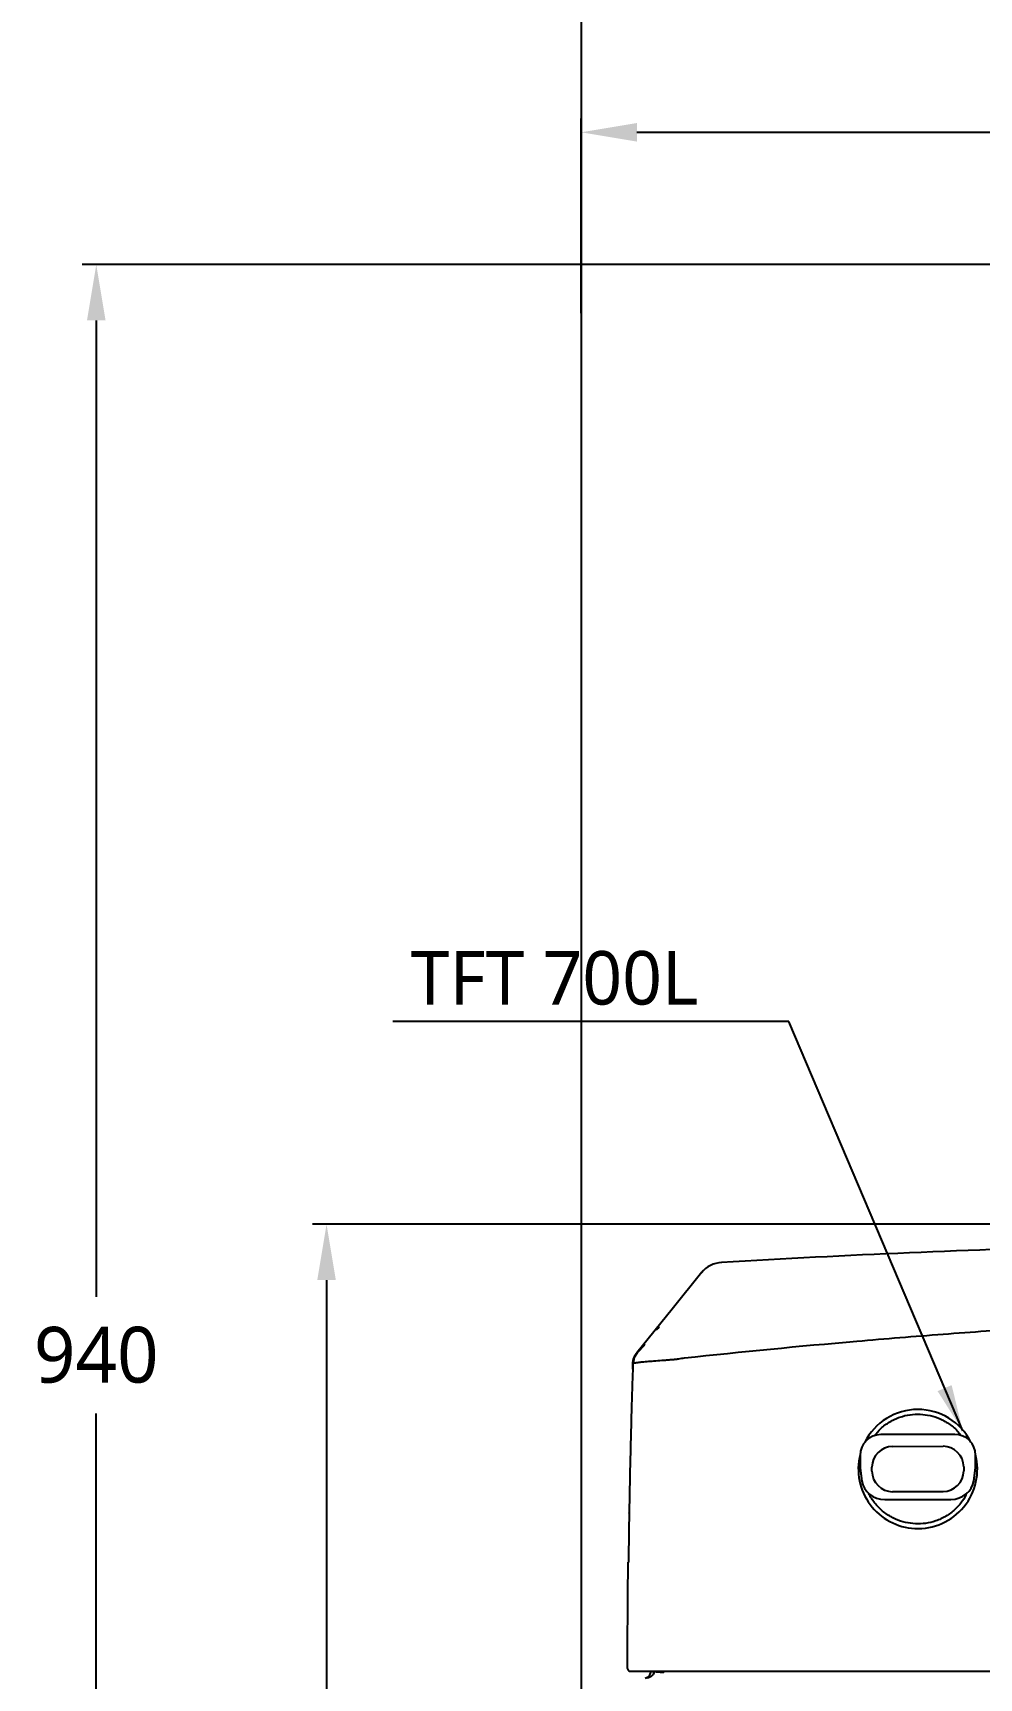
# Model space of a CAD drawing. Extents: x -4150 to 1921, y -105 to 2422.
# Drawn here: x -950 to -543, y 572 to 1280 of the extents above; entities that cross this region are included whole.
import ezdxf

# ---------------------------------------------------------------- set-up
doc = ezdxf.new("R2010")
doc.units = 0
doc.header["$LTSCALE"] = 20
doc.header["$MEASUREMENT"] = 0
doc.layers.get('0').update_dxf_attribs({"linetype": 'CONTINUOUS'})
doc.layers.get('DEFPOINTS').update_dxf_attribs({"linetype": 'CONTINUOUS'})
doc.layers.add('2', color=2, linetype='CONTINUOUS')
doc.layers.add('6', color=6, linetype='CONTINUOUS')
doc.styles.add('ROMANS', font='NanumGothic.ttf', dxfattribs={"height": 10.144927})
doc.styles.get("Standard").update_dxf_attribs({"font": 'NanumGothic.ttf'})
doc.dimstyles.get("Standard").update_dxf_attribs({"dimtxt": 2.7, "dimasz": 2.5, "dimexe": 1.5, "dimexo": 1.5, "dimgap": 1.5, "dimtad": 1, "dimdec": 0, "dimlfac": 10, "dimzin": 0, "dimdsep": 46, "dimtxsty": 'Standard', "dimcen": 0, "dimclrt": 2, "dimadec": 0, "dimazin": 0, "dimtfac": 1, "dimtdec": 0, "dimtmove": 0, "dimatfit": 3, "dimfxl": 0, "dimtolj": 1, "dimtzin": 0, "dimarcsym": 0})

# ---------------------------------------------------------------- blocks, each defined once
blk = doc.blocks.new('*D18')
at = {"color": 3, "lineweight": -2}
for p, q in [((-714.28, 1159.06), (-714.28, 1242.81)), ((5.72, 1020.41), (5.72, 1242.81)), ((-690.28, 1236.81), (-18.28, 1236.81))]:
    blk.add_line(p, q, dxfattribs=at)
at = {"color": 3}
for points in [[(-690.28, 1240.81), (-690.28, 1232.81), (-714.28, 1236.81)], [(-18.28, 1240.81), (-18.28, 1232.81), (5.72, 1236.81)]]:
    blk.add_solid(points, dxfattribs=at)
at = {"layer": 'DEFPOINTS', "color": 0}
for p in [(5.72, 1236.81), (-714.28, 1157.26), (5.72, 1018.61)]:
    blk.add_point(p, dxfattribs=at)
at = {"color": 2, "insert": (-354.28, 1261.83), "char_height": 24, "attachment_point": 5}
blk.add_mtext('\\A1;720', dxfattribs=at)
blk = doc.blocks.new('*D22')
at = {"color": 3, "lineweight": -2}
for p, q in [((-477.91, 767.16), (-829.79, 767.16)), ((-823.79, 743.16), (-823.79, 529.6)), ((-823.79, 265.93), (-823.79, 479.48)), ((-696.08, 241.93), (-829.79, 241.93))]:
    blk.add_line(p, q, dxfattribs=at)
at = {"color": 3}
for points in [[(-827.79, 743.16), (-819.79, 743.16), (-823.79, 767.16)], [(-827.79, 265.93), (-819.79, 265.93), (-823.79, 241.93)]]:
    blk.add_solid(points, dxfattribs=at)
at = {"layer": 'DEFPOINTS', "color": 0}
for p in [(-476.11, 767.16), (-823.79, 241.93), (-694.28, 241.93)]:
    blk.add_point(p, dxfattribs=at)
at = {"color": 2, "insert": (-823.79, 504.54), "char_height": 24, "attachment_point": 5}
blk.add_mtext('\\A1;520', dxfattribs=at)
blk = doc.blocks.new('*D23')
at = {"color": 3, "lineweight": -2}
for p, q in [((-453.87, 1179.89), (-928.83, 1179.89)), ((-922.83, 1155.89), (-922.83, 735.97)), ((-922.83, 265.93), (-922.83, 685.84)), ((-716.08, 241.93), (-928.83, 241.93))]:
    blk.add_line(p, q, dxfattribs=at)
at = {"color": 3}
for points in [[(-926.83, 1155.89), (-918.83, 1155.89), (-922.83, 1179.89)], [(-926.83, 265.93), (-918.83, 265.93), (-922.83, 241.93)]]:
    blk.add_solid(points, dxfattribs=at)
at = {"layer": 'DEFPOINTS', "color": 0}
for p in [(-922.83, 1179.89), (-452.07, 1179.89), (-714.28, 241.93)]:
    blk.add_point(p, dxfattribs=at)
at = {"color": 2, "insert": (-922.83, 710.91), "char_height": 24, "attachment_point": 5}
blk.add_mtext('\\A1;940', dxfattribs=at)

msp = doc.modelspace()

# ---------------------------------------------------------------- linework, layer by layer
for p, q in [((-687.08, 715.14), (-690.17, 711.93)), ((-553.56, 676.81), (-585.42, 676.74)), ((-553.56, 676.8), (-585.42, 676.73)), ((-585.42, 676.74), (-585.42, 676.73)), ((-553.56, 676.81), (-553.56, 676.8)), ((-594.32, 667.8), (-594.31, 662.23)), ((-594.32, 667.8), (-594.31, 667.8)), ((-594.31, 667.8), (-594.3, 662.28)), ((-580.33, 671.67), (-558.63, 671.71)), ((-544.62, 662.38), (-544.63, 667.9)), ((-544.62, 667.9), (-544.63, 667.9)), ((-544.61, 662.33), (-544.62, 667.9)), ((-594.31, 662.2), (-593.52, 656.58)), ((-594.3, 662.28), (-593.52, 656.72)), ((-589.22, 661.03), (-589.23, 662.74)), ((-549.7, 662.82), (-549.69, 661.11)), ((-545.38, 656.81), (-544.62, 662.38)), ((-545.38, 656.68), (-544.61, 662.3)), ((-593.52, 656.72), (-593.52, 656.58)), ((-558.59, 652.18), (-580.29, 652.14)), ((-545.38, 656.81), (-545.38, 656.68)), ((-583.64, 648.78), (-555.23, 648.84)), ((-583.64, 648.77), (-555.23, 648.83)), ((-693.6, 643.29), (-693.63, 642.96)), ((-694.17, 621.66), (-694.17, 621.65)), ((-694.15, 621.7), (-694.12, 621.76)), ((-694.05, 621.84), (-694.1, 621.79)), ((-684.29, 574.75), (-684.28, 574.93))]:
    msp.add_line(p, q)
at = {"flags": 128}
for points in [[(-662.33, 746.54), (-675.13, 730.72), (-690.39, 711.86)], [(-690.31, 711.95), (-691.53, 709.92), (-692.01, 707.61)], [(-690.14, 711.95), (-691.46, 709.88), (-691.97, 707.47)], [(-694.18, 621.58), (-694.17, 621.64), (-694.17, 621.64)], [(-694.12, 621.76), (-694.12, 621.75), (-694.17, 621.65)], [(-693.93, 621.93), (-694.03, 621.86), (-694.1, 621.79)]]:
    msp.add_lwpolyline(points, dxfattribs=at)
for centre, radius, start, end in [((-357.53, -4240.46), 5000, 91.54347, 93.39813), ((-653.18, 738.77), 12, 93.12094, 141.02658), ((-569.46, 661.93), 25.6, 26.93926, 153.29375), ((-569.46, 661.93), 25.6, 166.07265, 267.19212), ((-580.11, 662.55), 9.12, 91.40586, 178.82721), ((-569.46, 661.93), 25.6, 267.19212, 14.16036), ((-558.82, 662.59), 9.12, 1.40581, 88.82722), ((-580.11, 661.26), 9.12, 181.40585, 268.82717), ((-558.81, 661.3), 9.12, 271.40579, 358.82729), ((-692.86, 576.53), 1.6, 179.97707, 270)]:
    msp.add_arc(centre, radius, start, end)
for centre, major_axis, ratio, start_param, end_param in [((-585.24, 667.66), (6.47, -6.45), 0.984974, 2.36588, 3.917306), ((-553.7, 667.73), (6.45, 6.47), 0.984974, 5.507472, 7.058898), ((-593.31, 662.28), (0.999, 0.071), 0.405553, 2.974178, 3.169381), ((-545.61, 662.38), (1, -0.066), 0.405553, 6.255397, 6.4506), ((-584.47, 656.87), (8.73, -2.99), 0.860439, 3.539683, 5.091109), ((-554.43, 656.93), (8.72, 3.03), 0.860439, 4.333669, 5.885095)]:
    msp.add_ellipse(centre, major_axis=major_axis, ratio=ratio, start_param=start_param, end_param=end_param)
for points, knots in [([(-662.51, 746.31), (-662.51, 746.32), (-662.51, 746.32), (-662.51, 746.32), (-662.51, 746.32)], [0, 0, 0, 0, 0.999885, 1, 1, 1, 1]), ([(-681.89, 721.71), (-681.86, 721.75), (-681.37, 722.32), (-680.97, 722.77), (-680.61, 723.19)], [0, 0, 0, 0, 0.065226, 1, 1, 1, 1]), ([(-669.85, 709.72), (-645.16, 712.39), (-620.45, 714.77), (-583.34, 717.98), (-570.97, 718.99), (-546.21, 720.89), (-533.83, 721.77), (-521.44, 722.59)], [0, 0, 0, 0, 0.5, 0.5, 0.75, 0.75, 1, 1, 1, 1]), ([(-690.35, 711.82), (-689.83, 712.43), (-688.78, 713.67), (-687.73, 714.9), (-687.21, 715.51)], [0, 0, 0, 0, 0.502255, 1, 1, 1, 1]), ([(-687.21, 715.51), (-687.18, 715.49), (-687.15, 715.46), (-687.01, 715.35), (-686.94, 715.29), (-686.93, 715.29)], [0, 0, 0, 0, 0.6245958, 0.9605697, 1, 1, 1, 1]), ([(-687.08, 715.14), (-687.09, 715.15), (-687.1, 715.16), (-687.07, 715.14), (-687.07, 715.14)], [0, 0, 0, 0, 0.777977, 1, 1, 1, 1]), ([(-692.01, 707.52), (-692.01, 707.61), (-692, 707.79), (-691.98, 708.06), (-691.94, 708.32), (-691.9, 708.57), (-691.85, 708.82), (-691.79, 709.05), (-691.73, 709.28), (-691.66, 709.5), (-691.58, 709.71), (-691.51, 709.91), (-691.42, 710.1), (-691.34, 710.29), (-691.25, 710.46), (-691.17, 710.63), (-691.08, 710.78), (-690.99, 710.93), (-690.91, 711.07), (-690.82, 711.2), (-690.74, 711.32), (-690.66, 711.43), (-690.58, 711.54), (-690.5, 711.64), (-690.42, 711.73), (-690.38, 711.79), (-690.35, 711.82)], [0, 0, 0, 0, 0.058471, 0.115757, 0.171793, 0.226521, 0.279887, 0.331844, 0.382351, 0.43137, 0.47887, 0.524825, 0.569213, 0.612016, 0.65322, 0.692815, 0.730796, 0.767157, 0.801897, 0.835018, 0.866522, 0.896414, 0.924701, 0.951388, 0.976485, 1, 1, 1, 1]), ([(-690.18, 711.94), (-690.24, 711.87), (-690.35, 711.74), (-690.52, 711.53), (-690.68, 711.32), (-690.84, 711.09), (-690.99, 710.85), (-691.13, 710.61), (-691.27, 710.36), (-691.39, 710.09), (-691.5, 709.82), (-691.61, 709.55), (-691.7, 709.27), (-691.78, 708.98), (-691.85, 708.68), (-691.91, 708.38), (-691.95, 708.08), (-691.98, 707.78), (-691.99, 707.57), (-692, 707.47)], [0, 0, 0, 0, 0.053471, 0.107796, 0.162949, 0.218903, 0.275625, 0.333078, 0.391224, 0.450021, 0.509423, 0.569381, 0.629844, 0.690756, 0.752061, 0.8137, 0.875612, 0.937733, 1, 1, 1, 1]), ([(-692, 707.47), (-691.99, 707.47), (-691.98, 707.47), (-691.95, 707.47), (-691.9, 707.48), (-691.81, 707.49), (-691.68, 707.51), (-691.41, 707.56), (-690.98, 707.63), (-690.05, 707.77), (-688.51, 707.96), (-686.02, 708.2), (-683.01, 708.43), (-680.26, 708.62), (-677.87, 708.79), (-676.27, 708.92), (-674.93, 709.04), (-674.08, 709.13), (-673.42, 709.2), (-672.8, 709.27), (-672.4, 709.32), (-672.21, 709.34)], [0, 0, 0, 0, 0.0124516, 0.0267976, 0.0430302, 0.0611388, 0.0984, 0.1227146, 0.1918122, 0.2472175, 0.372611, 0.4984114, 0.6244106, 0.7503194, 0.8032946, 0.8757471, 0.9146186, 0.9380565, 0.9603592, 0.9810099, 1, 1, 1, 1]), ([(-692, 707.47), (-692.05, 705.92), (-692.16, 702.82), (-692.31, 698.17), (-692.45, 693.54), (-692.54, 690.45), (-692.59, 688.92)], [0, 0, 0, 0, 0.251267, 0.501689, 0.751266, 1, 1, 1, 1]), ([(-692.59, 688.92), (-692.63, 687.2), (-692.73, 683.77), (-692.87, 678.62), (-693, 673.47), (-693.12, 668.32), (-693.24, 663.16), (-693.35, 658.01), (-693.45, 652.86), (-693.55, 647.7), (-693.64, 642.55), (-693.72, 637.39), (-693.8, 632.24), (-693.87, 627.08), (-693.91, 623.64), (-693.93, 621.93)], [0, 0, 0, 0, 0.076887, 0.153779, 0.230678, 0.307583, 0.384494, 0.461411, 0.538334, 0.615263, 0.692198, 0.769139, 0.846087, 0.92304, 1, 1, 1, 1]), ([(-588.21, 676.17), (-587.32, 677.25), (-585.4, 679.6), (-582.26, 681.86), (-579.43, 683.36), (-576.54, 684.53), (-572.86, 685.46), (-569.89, 685.49), (-568.45, 685.5)], [0, 0, 0, 0, 0.185051, 0.399082, 0.503997, 0.608935, 0.810153, 1, 1, 1, 1]), ([(-568.45, 685.5), (-567.02, 685.36), (-564.06, 685.08), (-559.72, 683.59), (-555.62, 681.2), (-552.59, 678.7), (-551.27, 676.83), (-550.89, 676.29)], [0, 0, 0, 0, 0.210411, 0.433426, 0.665713, 0.902929, 1, 1, 1, 1]), ([(-570.47, 638.35), (-571.91, 638.48), (-574.86, 638.77), (-579.2, 640.27), (-583.33, 642.62), (-586.96, 645.86), (-589.3, 648.92), (-590.29, 650.87), (-590.55, 651.38)], [0, 0, 0, 0, 0.1719282, 0.3541546, 0.5439571, 0.7377873, 0.9316177, 1, 1, 1, 1]), ([(-548.28, 651.66), (-548.9, 650.47), (-550.28, 647.84), (-553.4, 644.42), (-556.65, 641.99), (-559.49, 640.49), (-562.38, 639.32), (-566.06, 638.39), (-569.03, 638.36), (-570.47, 638.35)], [0, 0, 0, 0, 0.1464348, 0.3239794, 0.5015239, 0.5885534, 0.6756018, 0.8425173, 1, 1, 1, 1]), ([(-693.93, 621.93), (-694, 621.89), (-694.07, 621.84), (-694.16, 621.69), (-694.19, 621.61), (-694.19, 621.52)], [0, 0, 0, 0, 0.5, 0.5, 1, 1, 1, 1]), ([(-693.93, 621.93), (-694.01, 621.89), (-694.07, 621.83), (-694.17, 621.69), (-694.19, 621.6), (-694.19, 621.52)], [0, 0, 0, 0, 0.5, 0.5, 1, 1, 1, 1]), ([(-692.86, 574.93), (-692.86, 574.93), (-692.74, 574.93), (-692.27, 574.93), (-691.92, 574.93), (-691, 574.93), (-690.43, 574.93), (-689.09, 574.93), (-688.32, 574.93), (-686.62, 574.93), (-685.68, 574.93), (-683.68, 574.93), (-682.61, 574.93), (-680.39, 574.93), (-679.23, 574.93), (-676.87, 574.93), (-675.67, 574.93), (-674.46, 574.93)], [0, 0, 0, 0, 0.125, 0.125, 0.25, 0.25, 0.375, 0.375, 0.5, 0.5, 0.625, 0.625, 0.75, 0.75, 0.875, 0.875, 1, 1, 1, 1]), ([(-686.71, 572.03), (-686.53, 572.06), (-685.98, 572.14), (-685.19, 572.7), (-684.48, 573.62), (-684.36, 574.37), (-684.29, 574.75)], [0, 0, 0, 0, 0.138039, 0.42536, 0.712681, 1, 1, 1, 1]), ([(-682.91, 574.69), (-682.95, 574.5), (-683.03, 574.1), (-683.43, 573.38), (-684.18, 572.65), (-685.11, 572.12), (-685.75, 572.05), (-685.96, 572.02)], [0, 0, 0, 0, 0.129049, 0.264669, 0.553881, 0.852444, 1, 1, 1, 1]), ([(-682.91, 574.69), (-682.97, 574.69), (-683.08, 574.69), (-683.23, 574.7), (-683.38, 574.7), (-683.51, 574.7), (-683.63, 574.71), (-683.75, 574.71), (-683.85, 574.71), (-683.94, 574.72), (-684.02, 574.72), (-684.1, 574.72), (-684.16, 574.73), (-684.21, 574.73), (-684.24, 574.73), (-684.27, 574.74), (-684.29, 574.74), (-684.29, 574.74), (-684.29, 574.75)], [0, 0, 0, 0, 0.062073, 0.124201, 0.186385, 0.248625, 0.310922, 0.373276, 0.435687, 0.498155, 0.56068, 0.623263, 0.685903, 0.748602, 0.81136, 0.874178, 0.937057, 1, 1, 1, 1]), ([(-678.74, 574.34), (-679.18, 574.38), (-679.64, 574.42), (-680.53, 574.49), (-680.95, 574.53), (-681.71, 574.59), (-682.03, 574.62), (-682.57, 574.66), (-682.77, 574.68), (-682.91, 574.69)], [0, 0, 0, 0, 0.25, 0.25, 0.5, 0.5, 0.75, 0.75, 1, 1, 1, 1])]:
    msp.add_open_spline(points, degree=3, knots=knots)
for points, degree in [([(-690.35, 711.82), (-690.29, 711.76)], 1), ([(-690.14, 711.91), (-690.18, 711.94)], 1), ([(-672.21, 709.34), (-671.43, 709.51), (-670.64, 709.63), (-669.85, 709.72)], 3), ([(-692.08, 704.88), (-692.01, 707.52)], 1), ([(-692.01, 707.51), (-692.01, 707.52)], 1), ([(-693.63, 642.96), (-693.63, 643.04)], 1), ([(-694.19, 621.52), (-694.36, 606.53), (-694.45, 591.53), (-694.46, 576.53)], 3), ([(-694.19, 621.52), (-694.19, 621.52), (-694.19, 621.52), (-694.19, 621.52)], 3), ([(-694.19, 621.52), (-694.19, 621.52), (-694.19, 621.52), (-694.19, 621.52)], 3), ([(-693.93, 621.93), (-693.93, 621.93), (-693.93, 621.93), (-693.93, 621.93)], 3), ([(-678.74, 574.34), (-678.68, 574.93)], 1), ([(-674.46, 574.93), (-583.55, 574.93), (-492.63, 574.93), (-401.72, 574.93)], 3)]:
    msp.add_open_spline(points, degree=degree)
at = {"layer": '6'}
msp.add_lwpolyline([(285.72, 2166.96), (-714.28, 2166.96), (-714.28, 241.93), (1213.22, 241.93), (1213.22, 1266.93)], dxfattribs=at)

# ---------------------------------------------------------------- texts
at = {"layer": '2', "insert": (-787.55, 873), "char_height": 23, "attachment_point": 4, "style": 'ROMANS'}
msp.add_mtext('TFT 700L', dxfattribs=at)

# ---------------------------------------------------------------- dimensions: what is measured, and where the dimension line sits
dim = msp.add_linear_dim(base=(5.72, 1236.81), p1=(-714.28, 1157.26), p2=(5.72, 1018.61), dimstyle='Standard', override={"dimscale": 1.2, "dimtxt": 20, "dimasz": 20, "dimexe": 5, "dimgap": 10, "dimtih": 1, "dimtoh": 1, "dimlfac": 1, "dimzin": 12, "dimclrd": 3, "dimclre": 3, "dimazin": 2, "dimarcsym": 1})
dim.commit()
dim.dimension.update_dxf_attribs({"geometry": '*D18', "text_midpoint": (-354.28, 1236.81), "dimtype": 160})
dim = msp.add_linear_dim(base=(-922.83, 1179.89), p1=(-714.28, 241.93), p2=(-452.07, 1179.89), angle=90, text='940', dimstyle='Standard', override={"dimscale": 1.2, "dimtxt": 20, "dimasz": 20, "dimexe": 5, "dimgap": 10, "dimtih": 1, "dimtoh": 1, "dimlfac": 1, "dimzin": 12, "dimclrd": 3, "dimclre": 3, "dimazin": 2, "dimarcsym": 1})
dim.commit()
dim.dimension.update_dxf_attribs({"geometry": '*D23', "text_midpoint": (-922.83, 710.91), "dimtype": 160})
dim = msp.add_linear_dim(base=(-823.79, 241.93), p1=(-476.11, 767.16), p2=(-694.28, 241.93), angle=90, text='520', dimstyle='Standard', override={"dimscale": 1.2, "dimtxt": 20, "dimasz": 20, "dimexe": 5, "dimgap": 10, "dimtih": 1, "dimtoh": 1, "dimlfac": 1, "dimzin": 12, "dimclrd": 3, "dimclre": 3, "dimazin": 2, "dimarcsym": 1})
dim.commit()
dim.dimension.update_dxf_attribs({"geometry": '*D22', "text_midpoint": (-823.79, 504.54)})

# ---------------------------------------------------------------- leaders
msp.add_leader([(-550.12, 678.3), (-624.93, 854.44), (-795.23, 854.44)], dimstyle='Standard', override={"dimtxt": 20, "dimasz": 20, "dimexe": 5, "dimgap": 10, "dimtad": 0, "dimlfac": 1, "dimzin": 12, "dimclrd": 3, "dimclre": 3, "dimazin": 2, "dimarcsym": 1})

doc.saveas('drawing.dxf')
